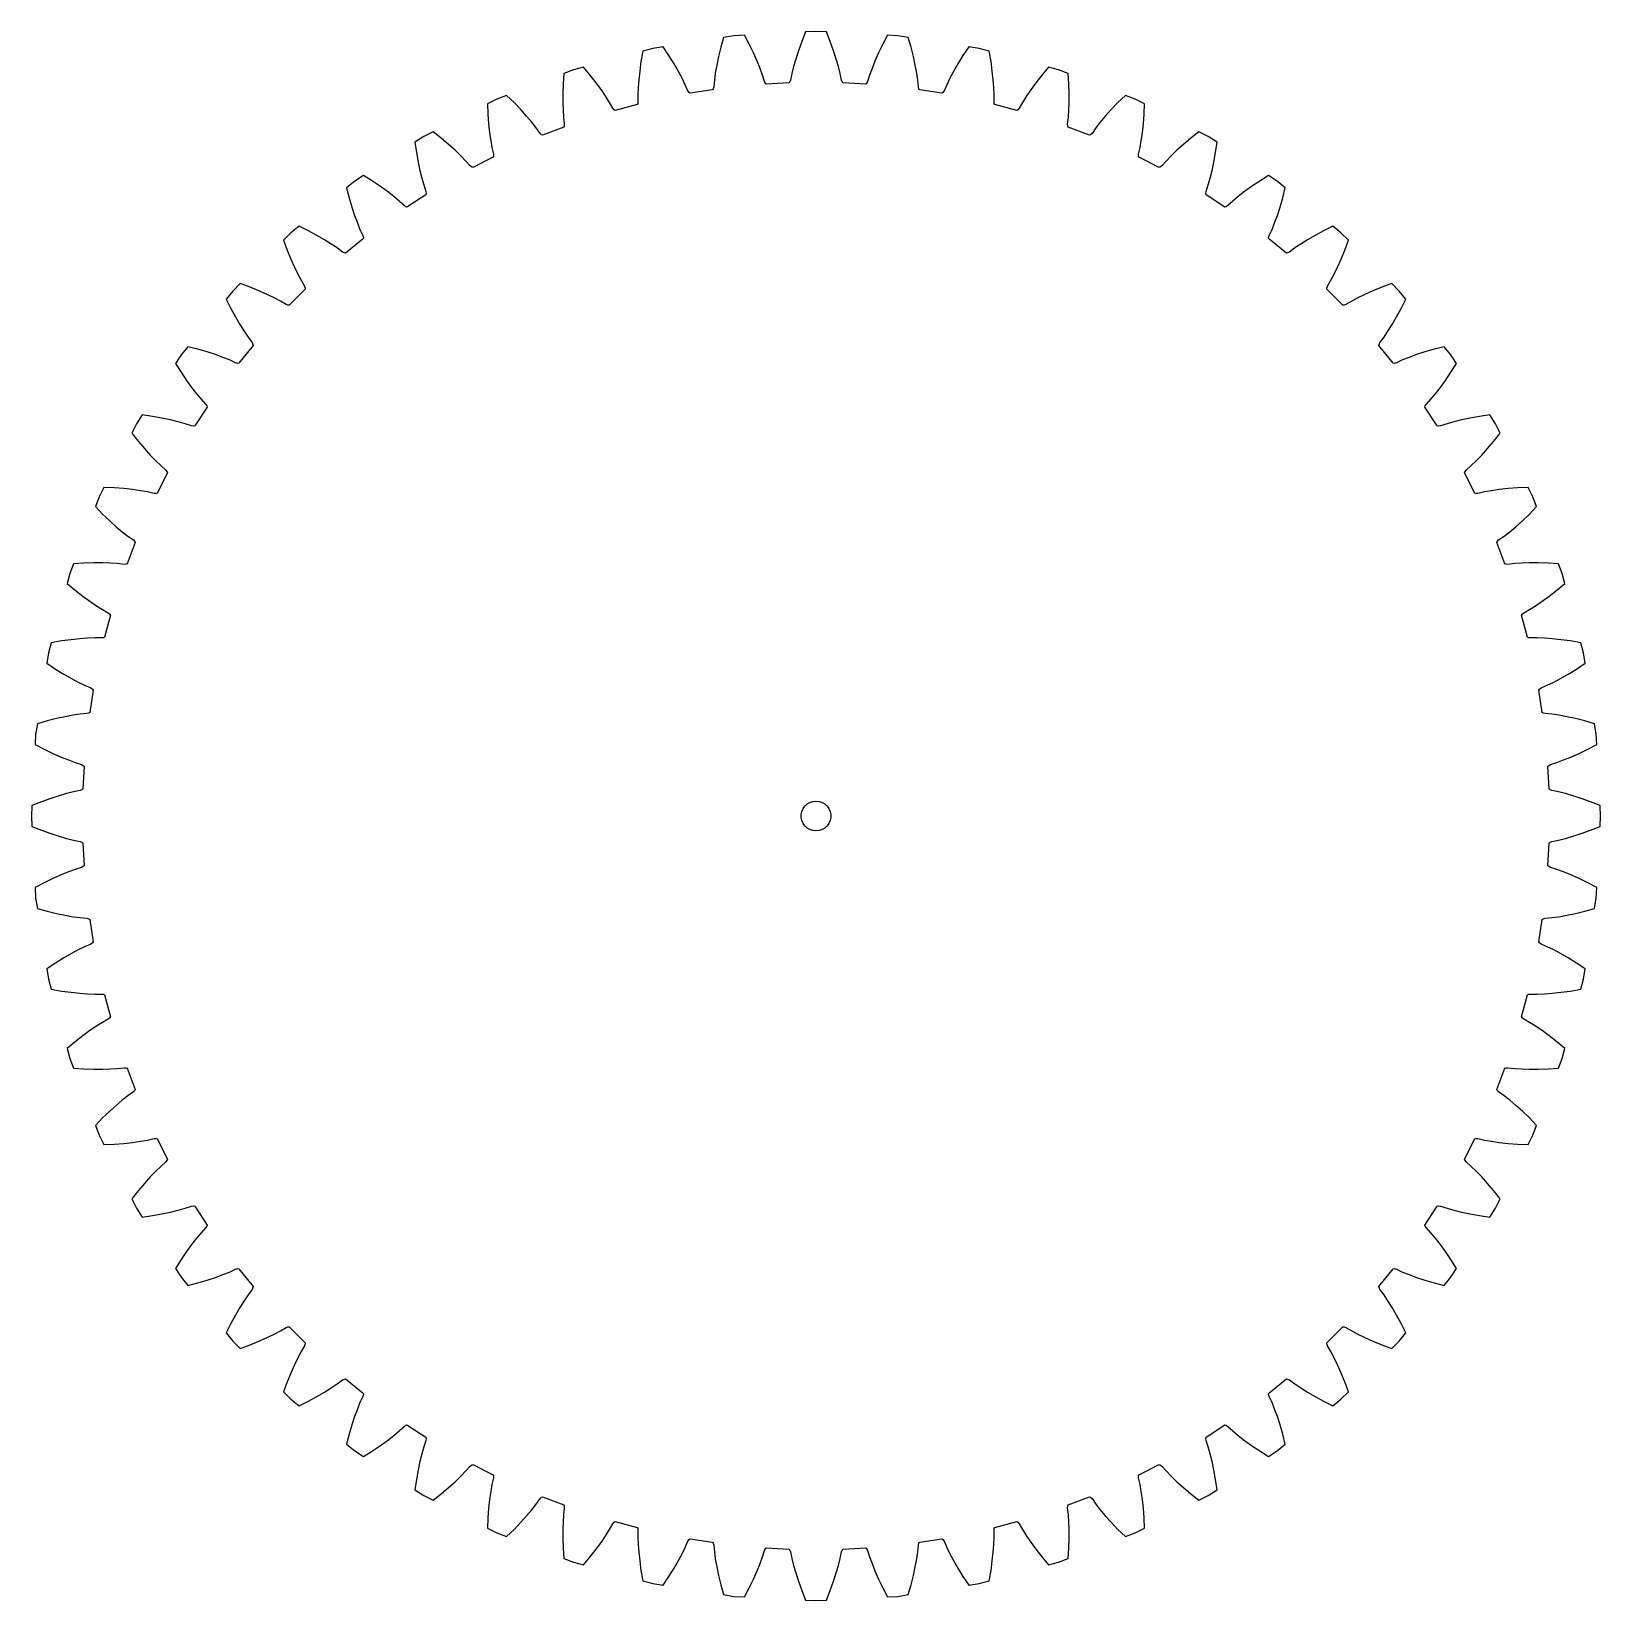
# Model space of a CAD drawing. Extents: x 0 to 158, y 0 to 158.
import ezdxf

# ---------------------------------------------------------------- set-up
doc = ezdxf.new("R2010")
doc.units = 0

msp = doc.modelspace()

# ---------------------------------------------------------------- linework, layer by layer
for p, q in [((78.94, 157.88), (77.89, 157.83)), ((79.99, 157.83), (78.94, 157.88)), ((63.57, 156.32), (62.53, 156.16)), ((64.15, 155.46), (63.57, 156.32)), ((69.65, 157.28), (69.37, 156.28)), ((70.69, 157.45), (69.65, 157.28)), ((71.74, 157.5), (70.69, 157.45)), ((72.23, 156.58), (71.74, 157.5)), ((72.65, 155.71), (72.23, 156.58)), ((77.5, 156.86), (77.17, 155.94)), ((77.89, 157.83), (77.5, 156.86)), ((80.38, 156.86), (79.99, 157.83)), ((80.71, 155.94), (80.38, 156.86)), ((85.65, 156.58), (85.23, 155.71)), ((86.14, 157.5), (85.65, 156.58)), ((87.19, 157.45), (86.14, 157.5)), ((88.23, 157.28), (87.19, 157.45)), ((88.52, 156.28), (88.23, 157.28)), ((94.32, 156.32), (93.73, 155.46)), ((95.35, 156.16), (94.32, 156.32)), ((61.33, 154.86), (61.2, 153.89)), ((61.51, 155.88), (61.33, 154.86)), ((62.53, 156.16), (61.51, 155.88)), ((64.66, 154.63), (64.15, 155.46)), ((69.13, 155.34), (68.95, 154.47)), ((69.37, 156.28), (69.13, 155.34)), ((73.01, 154.9), (72.65, 155.71)), ((73.31, 154.16), (73.01, 154.9)), ((76.9, 155.1), (76.68, 154.34)), ((77.17, 155.94), (76.9, 155.1)), ((80.98, 155.1), (80.71, 155.94)), ((81.2, 154.34), (80.98, 155.1)), ((84.87, 154.9), (84.58, 154.16)), ((85.23, 155.71), (84.87, 154.9)), ((88.75, 155.34), (88.52, 156.28)), ((88.93, 154.47), (88.75, 155.34)), ((93.73, 155.46), (93.22, 154.63)), ((96.37, 155.88), (95.35, 156.16)), ((96.55, 154.86), (96.37, 155.88)), ((96.68, 153.89), (96.55, 154.86)), ((53.57, 153.64), (53.49, 152.6)), ((54.55, 154.02), (53.57, 153.64)), ((55.56, 154.29), (54.55, 154.02)), ((56.23, 153.49), (55.56, 154.29)), ((56.83, 152.72), (56.23, 153.49)), ((61.2, 153.89), (61.11, 153.01)), ((65.1, 153.86), (64.66, 154.63)), ((65.47, 153.16), (65.1, 153.86)), ((65.78, 152.52), (65.47, 153.16)), ((68.81, 153.69), (68.72, 152.99)), ((68.95, 154.47), (68.81, 153.69)), ((73.55, 153.49), (73.31, 154.16)), ((73.76, 152.84), (73.55, 153.49)), ((76.51, 153.65), (76.37, 152.98)), ((76.68, 154.34), (76.51, 153.65)), ((81.37, 153.65), (81.2, 154.34)), ((81.51, 152.98), (81.37, 153.65)), ((84.33, 153.49), (84.12, 152.84)), ((84.58, 154.16), (84.33, 153.49)), ((89.07, 153.69), (88.93, 154.47)), ((89.17, 152.99), (89.07, 153.69)), ((92.41, 153.16), (92.1, 152.52)), ((92.78, 153.86), (92.41, 153.16)), ((93.22, 154.63), (92.78, 153.86)), ((96.77, 153.01), (96.68, 153.89)), ((101.65, 153.49), (101.05, 152.72)), ((102.32, 154.29), (101.65, 153.49)), ((103.33, 154.02), (102.32, 154.29)), ((104.32, 153.64), (103.33, 154.02)), ((104.39, 152.6), (104.32, 153.64)), ((53.49, 152.6), (53.46, 151.63)), ((53.46, 151.63), (53.46, 150.74)), ((57.35, 152.01), (56.83, 152.72)), ((57.79, 151.34), (57.35, 152.01)), ((61.06, 152.22), (61.03, 151.51)), ((61.11, 153.01), (61.06, 152.22)), ((66.06, 151.89), (65.78, 152.52)), ((66.17, 151.72), (66.06, 151.89)), ((66.27, 151.65), (66.17, 151.72)), ((68.52, 152.01), (66.27, 151.65)), ((68.59, 152.11), (68.52, 152.01)), ((68.65, 152.3), (68.59, 152.11)), ((68.72, 152.99), (68.65, 152.3)), ((73.85, 152.66), (73.76, 152.84)), ((73.94, 152.58), (73.85, 152.66)), ((76.22, 152.7), (73.94, 152.58)), ((76.3, 152.79), (76.22, 152.7)), ((76.37, 152.98), (76.3, 152.79)), ((81.58, 152.79), (81.51, 152.98)), ((81.67, 152.7), (81.58, 152.79)), ((83.94, 152.58), (81.67, 152.7)), ((84.03, 152.66), (83.94, 152.58)), ((84.12, 152.84), (84.03, 152.66)), ((89.24, 152.3), (89.17, 152.99)), ((89.29, 152.11), (89.24, 152.3)), ((89.36, 152.01), (89.29, 152.11)), ((91.61, 151.65), (89.36, 152.01)), ((91.71, 151.72), (91.61, 151.65)), ((91.82, 151.89), (91.71, 151.72)), ((92.1, 152.52), (91.82, 151.89)), ((96.83, 152.22), (96.77, 153.01)), ((96.85, 151.51), (96.83, 152.22)), ((100.54, 152.01), (100.09, 151.34)), ((101.05, 152.72), (100.54, 152.01)), ((104.42, 151.63), (104.39, 152.6)), ((104.42, 150.74), (104.42, 151.63)), ((46.83, 151.06), (45.9, 150.58)), ((45.9, 150.58), (45.93, 149.54)), ((47.81, 151.43), (46.83, 151.06)), ((48.56, 150.71), (47.81, 151.43)), ((49.24, 150.01), (48.56, 150.71)), ((49.83, 149.35), (49.24, 150.01)), ((53.46, 150.74), (53.49, 149.95)), ((58.16, 150.74), (57.79, 151.34)), ((58.51, 150.15), (58.16, 150.74)), ((58.63, 149.99), (58.51, 150.15)), ((58.74, 149.93), (58.63, 149.99)), ((60.94, 150.52), (58.74, 149.93)), ((61, 150.63), (60.94, 150.52)), ((61.03, 150.83), (61, 150.63)), ((61.03, 151.51), (61.03, 150.83)), ((96.85, 150.83), (96.85, 151.51)), ((96.88, 150.63), (96.85, 150.83)), ((96.94, 150.52), (96.88, 150.63)), ((99.14, 149.93), (96.94, 150.52)), ((99.25, 149.99), (99.14, 149.93)), ((99.38, 150.15), (99.25, 149.99)), ((99.72, 150.74), (99.38, 150.15)), ((100.09, 151.34), (99.72, 150.74)), ((104.39, 149.95), (104.42, 150.74)), ((108.64, 150.01), (108.05, 149.35)), ((109.32, 150.71), (108.64, 150.01)), ((110.07, 151.43), (109.32, 150.71)), ((111.05, 151.06), (110.07, 151.43)), ((111.99, 150.58), (111.05, 151.06)), ((111.95, 149.54), (111.99, 150.58)), ((45.93, 149.54), (46, 148.57)), ((46, 148.57), (46.1, 147.69)), ((50.34, 148.74), (49.83, 149.35)), ((50.77, 148.18), (50.34, 148.74)), ((53.49, 149.95), (53.54, 149.24)), ((53.54, 149.24), (53.62, 148.56)), ((53.62, 148.56), (53.61, 148.36)), ((104.26, 148.56), (104.34, 149.24)), ((104.27, 148.36), (104.26, 148.56)), ((104.34, 149.24), (104.39, 149.95)), ((107.54, 148.74), (107.11, 148.18)), ((108.05, 149.35), (107.54, 148.74)), ((111.78, 147.69), (111.88, 148.57)), ((111.88, 148.57), (111.95, 149.54)), ((39.47, 147.31), (38.59, 146.73)), ((40.41, 147.78), (39.47, 147.31)), ((41.23, 147.14), (40.41, 147.78)), ((41.97, 146.51), (41.23, 147.14)), ((46.1, 147.69), (46.21, 146.9)), ((46.21, 146.9), (46.34, 146.2)), ((51.18, 147.62), (50.77, 148.18)), ((51.32, 147.48), (51.18, 147.62)), ((51.43, 147.43), (51.32, 147.48)), ((53.56, 148.25), (51.43, 147.43)), ((53.61, 148.36), (53.56, 148.25)), ((104.32, 148.25), (104.27, 148.36)), ((106.45, 147.43), (104.32, 148.25)), ((106.57, 147.48), (106.45, 147.43)), ((106.71, 147.62), (106.57, 147.48)), ((107.11, 148.18), (106.71, 147.62)), ((111.55, 146.2), (111.67, 146.9)), ((111.67, 146.9), (111.78, 147.69)), ((116.65, 147.14), (115.91, 146.51)), ((117.47, 147.78), (116.65, 147.14)), ((118.41, 147.31), (117.47, 147.78)), ((119.29, 146.73), (118.41, 147.31)), ((38.59, 146.73), (38.74, 145.7)), ((38.74, 145.7), (38.91, 144.74)), ((42.63, 145.92), (41.97, 146.51)), ((43.2, 145.37), (42.63, 145.92)), ((43.69, 144.85), (43.2, 145.37)), ((46.34, 146.2), (46.48, 145.53)), ((46.49, 145.33), (46.45, 145.21)), ((46.48, 145.53), (46.49, 145.33)), ((111.39, 145.33), (111.4, 145.53)), ((111.43, 145.21), (111.39, 145.33)), ((111.4, 145.53), (111.55, 146.2)), ((114.68, 145.37), (114.19, 144.85)), ((115.25, 145.92), (114.68, 145.37)), ((115.91, 146.51), (115.25, 145.92)), ((118.97, 144.74), (119.15, 145.7)), ((119.15, 145.7), (119.29, 146.73)), ((38.91, 144.74), (39.09, 143.88)), ((39.09, 143.88), (39.29, 143.11)), ((44.15, 144.34), (43.69, 144.85)), ((44.3, 144.22), (44.15, 144.34)), ((44.42, 144.18), (44.3, 144.22)), ((46.45, 145.21), (44.42, 144.18)), ((113.46, 144.18), (111.43, 145.21)), ((113.58, 144.22), (113.46, 144.18)), ((113.73, 144.34), (113.58, 144.22)), ((114.19, 144.85), (113.73, 144.34)), ((118.6, 143.11), (118.79, 143.88)), ((118.79, 143.88), (118.97, 144.74)), ((32.54, 142.81), (31.72, 142.14)), ((31.72, 142.14), (31.98, 141.13)), ((33.42, 143.38), (32.54, 142.81)), ((34.31, 142.82), (33.42, 143.38)), ((35.11, 142.28), (34.31, 142.82)), ((35.83, 141.76), (35.11, 142.28)), ((39.29, 143.11), (39.48, 142.43)), ((39.48, 142.43), (39.7, 141.77)), ((118.18, 141.77), (118.4, 142.43)), ((118.4, 142.43), (118.6, 143.11)), ((122.77, 142.28), (122.06, 141.76)), ((123.58, 142.82), (122.77, 142.28)), ((124.46, 143.38), (123.58, 142.82)), ((125.34, 142.81), (124.46, 143.38)), ((126.16, 142.14), (125.34, 142.81)), ((125.9, 141.13), (126.16, 142.14)), ((31.98, 141.13), (32.25, 140.2)), ((36.45, 141.27), (35.83, 141.76)), ((36.99, 140.81), (36.45, 141.27)), ((37.5, 140.35), (36.99, 140.81)), ((39.7, 141.45), (37.79, 140.21)), ((39.7, 141.77), (39.73, 141.58)), ((39.73, 141.58), (39.7, 141.45)), ((118.15, 141.58), (118.18, 141.77)), ((118.18, 141.45), (118.15, 141.58)), ((120.09, 140.21), (118.18, 141.45)), ((120.89, 140.81), (120.38, 140.35)), ((121.43, 141.27), (120.89, 140.81)), ((122.06, 141.76), (121.43, 141.27)), ((125.63, 140.2), (125.9, 141.13)), ((32.25, 140.2), (32.52, 139.36)), ((32.52, 139.36), (32.8, 138.61)), ((37.67, 140.24), (37.5, 140.35)), ((37.79, 140.21), (37.67, 140.24)), ((120.21, 140.24), (120.09, 140.21)), ((120.38, 140.35), (120.21, 140.24)), ((125.08, 138.61), (125.36, 139.36)), ((125.36, 139.36), (125.63, 140.2)), ((26.12, 137.61), (25.38, 136.86)), ((26.94, 138.27), (26.12, 137.61)), ((27.87, 137.81), (26.94, 138.27)), ((28.73, 137.35), (27.87, 137.81)), ((32.8, 138.61), (33.06, 137.95)), ((33.06, 137.95), (33.34, 137.33)), ((124.54, 137.33), (124.82, 137.95)), ((124.82, 137.95), (125.08, 138.61)), ((130.01, 137.81), (129.15, 137.35)), ((130.95, 138.27), (130.01, 137.81)), ((131.76, 137.61), (130.95, 138.27)), ((132.51, 136.86), (131.76, 137.61)), ((25.38, 136.86), (25.73, 135.88)), ((25.73, 135.88), (26.1, 134.98)), ((29.5, 136.91), (28.73, 137.35)), ((30.17, 136.48), (29.5, 136.91)), ((30.76, 136.09), (30.17, 136.48)), ((31.31, 135.68), (30.76, 136.09)), ((33.38, 137.01), (31.61, 135.58)), ((33.34, 137.33), (33.4, 137.13)), ((33.4, 137.13), (33.38, 137.01)), ((124.48, 137.13), (124.54, 137.33)), ((124.5, 137.01), (124.48, 137.13)), ((126.27, 135.58), (124.5, 137.01)), ((127.13, 136.09), (126.57, 135.68)), ((127.71, 136.48), (127.13, 136.09)), ((128.39, 136.91), (127.71, 136.48)), ((129.15, 137.35), (128.39, 136.91)), ((131.78, 134.98), (132.15, 135.88)), ((132.15, 135.88), (132.51, 136.86)), ((26.1, 134.98), (26.46, 134.17)), ((31.49, 135.59), (31.31, 135.68)), ((31.61, 135.58), (31.49, 135.59)), ((126.39, 135.59), (126.27, 135.58)), ((126.57, 135.68), (126.39, 135.59)), ((131.42, 134.17), (131.78, 134.98)), ((26.46, 134.17), (26.81, 133.46)), ((26.81, 133.46), (27.15, 132.84)), ((27.15, 132.84), (27.49, 132.24)), ((130.39, 132.24), (130.74, 132.84)), ((130.74, 132.84), (131.07, 133.46)), ((131.07, 133.46), (131.42, 134.17)), ((20.28, 131.76), (19.61, 130.95)), ((21.02, 132.51), (20.28, 131.76)), ((22, 132.15), (21.02, 132.51)), ((22.9, 131.78), (22, 132.15)), ((23.71, 131.42), (22.9, 131.78)), ((24.42, 131.07), (23.71, 131.42)), ((25.05, 130.74), (24.42, 131.07)), ((27.56, 131.93), (25.95, 130.32)), ((27.49, 132.24), (27.56, 132.05)), ((27.56, 132.05), (27.56, 131.93)), ((130.32, 132.05), (130.39, 132.24)), ((130.32, 131.93), (130.32, 132.05)), ((131.93, 130.32), (130.32, 131.93)), ((133.46, 131.07), (132.84, 130.74)), ((134.17, 131.42), (133.46, 131.07)), ((134.98, 131.78), (134.17, 131.42)), ((135.88, 132.15), (134.98, 131.78)), ((136.86, 132.51), (135.88, 132.15)), ((137.61, 131.76), (136.86, 132.51)), ((138.27, 130.95), (137.61, 131.76)), ((19.61, 130.95), (20.07, 130.01)), ((20.07, 130.01), (20.53, 129.15)), ((25.64, 130.39), (25.05, 130.74)), ((25.83, 130.32), (25.64, 130.39)), ((25.95, 130.32), (25.83, 130.32)), ((132.05, 130.32), (131.93, 130.32)), ((132.24, 130.39), (132.05, 130.32)), ((132.84, 130.74), (132.24, 130.39)), ((137.35, 129.15), (137.81, 130.01)), ((137.81, 130.01), (138.27, 130.95)), ((20.53, 129.15), (20.98, 128.39)), ((20.98, 128.39), (21.4, 127.71)), ((136.48, 127.71), (136.91, 128.39)), ((136.91, 128.39), (137.35, 129.15)), ((21.4, 127.71), (21.8, 127.13)), ((21.8, 127.13), (22.2, 126.57)), ((22.2, 126.57), (22.29, 126.39)), ((22.29, 126.39), (22.31, 126.27)), ((135.58, 126.27), (135.59, 126.39)), ((135.59, 126.39), (135.68, 126.57)), ((135.68, 126.57), (136.09, 127.13)), ((136.09, 127.13), (136.48, 127.71)), ((15.08, 125.34), (14.5, 124.46)), ((15.74, 126.16), (15.08, 125.34)), ((16.75, 125.9), (15.74, 126.16)), ((17.68, 125.63), (16.75, 125.9)), ((18.52, 125.36), (17.68, 125.63)), ((19.27, 125.08), (18.52, 125.36)), ((19.93, 124.82), (19.27, 125.08)), ((20.55, 124.54), (19.93, 124.82)), ((22.31, 126.27), (20.87, 124.5)), ((137.01, 124.5), (135.58, 126.27)), ((137.95, 124.82), (137.33, 124.54)), ((138.61, 125.08), (137.95, 124.82)), ((139.36, 125.36), (138.61, 125.08)), ((140.2, 125.63), (139.36, 125.36)), ((141.13, 125.9), (140.2, 125.63)), ((142.14, 126.16), (141.13, 125.9)), ((142.81, 125.34), (142.14, 126.16)), ((143.38, 124.46), (142.81, 125.34)), ((14.5, 124.46), (15.06, 123.58)), ((15.06, 123.58), (15.6, 122.77)), ((20.75, 124.48), (20.55, 124.54)), ((20.87, 124.5), (20.75, 124.48)), ((137.13, 124.48), (137.01, 124.5)), ((137.33, 124.54), (137.13, 124.48)), ((142.28, 122.77), (142.82, 123.58)), ((142.82, 123.58), (143.38, 124.46)), ((15.6, 122.77), (16.12, 122.06)), ((16.12, 122.06), (16.62, 121.43)), ((141.27, 121.43), (141.76, 122.06)), ((141.76, 122.06), (142.28, 122.77)), ((17.67, 120.09), (16.43, 118.18)), ((16.62, 121.43), (17.07, 120.89)), ((17.07, 120.89), (17.53, 120.38)), ((17.53, 120.38), (17.64, 120.21)), ((17.64, 120.21), (17.67, 120.09)), ((140.21, 120.09), (140.24, 120.21)), ((141.45, 118.18), (140.21, 120.09)), ((140.24, 120.21), (140.35, 120.38)), ((140.35, 120.38), (140.81, 120.89)), ((140.81, 120.89), (141.27, 121.43)), ((11.15, 119.29), (10.58, 118.41)), ((12.18, 119.15), (11.15, 119.29)), ((13.14, 118.97), (12.18, 119.15)), ((14, 118.79), (13.14, 118.97)), ((14.78, 118.6), (14, 118.79)), ((15.46, 118.4), (14.78, 118.6)), ((143.11, 118.6), (142.43, 118.4)), ((143.88, 118.79), (143.11, 118.6)), ((144.74, 118.97), (143.88, 118.79)), ((145.7, 119.15), (144.74, 118.97)), ((146.73, 119.29), (145.7, 119.15)), ((147.31, 118.41), (146.73, 119.29)), ((10.58, 118.41), (10.1, 117.47)), ((10.1, 117.47), (10.74, 116.65)), ((16.11, 118.18), (15.46, 118.4)), ((16.31, 118.15), (16.11, 118.18)), ((16.43, 118.18), (16.31, 118.15)), ((141.58, 118.15), (141.45, 118.18)), ((141.77, 118.18), (141.58, 118.15)), ((142.43, 118.4), (141.77, 118.18)), ((147.14, 116.65), (147.78, 117.47)), ((147.78, 117.47), (147.31, 118.41)), ((10.74, 116.65), (11.37, 115.91)), ((11.37, 115.91), (11.96, 115.25)), ((11.96, 115.25), (12.52, 114.68)), ((145.37, 114.68), (145.92, 115.25)), ((145.92, 115.25), (146.51, 115.91)), ((146.51, 115.91), (147.14, 116.65)), ((12.52, 114.68), (13.03, 114.19)), ((13.03, 114.19), (13.54, 113.73)), ((13.54, 113.73), (13.67, 113.58)), ((144.22, 113.58), (144.34, 113.73)), ((144.34, 113.73), (144.85, 114.19)), ((144.85, 114.19), (145.37, 114.68)), ((13.7, 113.46), (12.67, 111.43)), ((13.67, 113.58), (13.7, 113.46)), ((144.18, 113.46), (144.22, 113.58)), ((145.21, 111.43), (144.18, 113.46)), ((6.82, 111.05), (6.45, 110.07)), ((7.3, 111.99), (6.82, 111.05)), ((8.34, 111.95), (7.3, 111.99)), ((9.31, 111.88), (8.34, 111.95)), ((10.19, 111.78), (9.31, 111.88)), ((10.98, 111.67), (10.19, 111.78)), ((11.68, 111.55), (10.98, 111.67)), ((12.35, 111.4), (11.68, 111.55)), ((12.55, 111.39), (12.35, 111.4)), ((12.67, 111.43), (12.55, 111.39)), ((145.33, 111.39), (145.21, 111.43)), ((145.53, 111.4), (145.33, 111.39)), ((146.2, 111.55), (145.53, 111.4)), ((146.9, 111.67), (146.2, 111.55)), ((147.69, 111.78), (146.9, 111.67)), ((148.57, 111.88), (147.69, 111.78)), ((149.54, 111.95), (148.57, 111.88)), ((150.58, 111.99), (149.54, 111.95)), ((151.06, 111.05), (150.58, 111.99)), ((151.43, 110.07), (151.06, 111.05)), ((6.45, 110.07), (7.17, 109.32)), ((7.17, 109.32), (7.88, 108.64)), ((150.01, 108.64), (150.71, 109.32)), ((150.71, 109.32), (151.43, 110.07)), ((7.88, 108.64), (8.53, 108.05)), ((8.53, 108.05), (9.14, 107.54)), ((9.14, 107.54), (9.7, 107.11)), ((148.18, 107.11), (148.74, 107.54)), ((148.74, 107.54), (149.35, 108.05)), ((149.35, 108.05), (150.01, 108.64)), ((10.45, 106.45), (9.64, 104.32)), ((9.7, 107.11), (10.26, 106.71)), ((10.26, 106.71), (10.4, 106.57)), ((10.4, 106.57), (10.45, 106.45)), ((147.43, 106.45), (147.48, 106.57)), ((148.25, 104.32), (147.43, 106.45)), ((147.48, 106.57), (147.62, 106.71)), ((147.62, 106.71), (148.18, 107.11)), ((4.24, 104.32), (3.86, 103.33)), ((5.28, 104.39), (4.24, 104.32)), ((6.25, 104.42), (5.28, 104.39)), ((7.14, 104.42), (6.25, 104.42)), ((7.93, 104.39), (7.14, 104.42)), ((8.64, 104.34), (7.93, 104.39)), ((9.32, 104.26), (8.64, 104.34)), ((9.52, 104.27), (9.32, 104.26)), ((9.64, 104.32), (9.52, 104.27)), ((148.36, 104.27), (148.25, 104.32)), ((148.56, 104.26), (148.36, 104.27)), ((149.24, 104.34), (148.56, 104.26)), ((149.95, 104.39), (149.24, 104.34)), ((150.74, 104.42), (149.95, 104.39)), ((151.63, 104.42), (150.74, 104.42)), ((152.6, 104.39), (151.63, 104.42)), ((153.64, 104.32), (152.6, 104.39)), ((154.02, 103.33), (153.64, 104.32)), ((3.86, 103.33), (3.59, 102.32)), ((154.29, 102.32), (154.02, 103.33)), ((3.59, 102.32), (4.39, 101.65)), ((4.39, 101.65), (5.16, 101.05)), ((5.16, 101.05), (5.88, 100.54)), ((152.01, 100.54), (152.72, 101.05)), ((152.72, 101.05), (153.49, 101.65)), ((153.49, 101.65), (154.29, 102.32)), ((5.88, 100.54), (6.54, 100.09)), ((6.54, 100.09), (7.14, 99.72)), ((7.14, 99.72), (7.73, 99.38)), ((150.15, 99.38), (150.74, 99.72)), ((150.74, 99.72), (151.34, 100.09)), ((151.34, 100.09), (152.01, 100.54)), ((7.95, 99.14), (7.36, 96.94)), ((7.73, 99.38), (7.89, 99.25)), ((7.89, 99.25), (7.95, 99.14)), ((149.93, 99.14), (149.99, 99.25)), ((150.52, 96.94), (149.93, 99.14)), ((149.99, 99.25), (150.15, 99.38)), ((2, 96.37), (1.73, 95.35)), ((3.02, 96.55), (2, 96.37)), ((3.99, 96.68), (3.02, 96.55)), ((4.87, 96.77), (3.99, 96.68)), ((5.66, 96.83), (4.87, 96.77)), ((6.37, 96.85), (5.66, 96.83)), ((7.06, 96.85), (6.37, 96.85)), ((7.26, 96.88), (7.06, 96.85)), ((7.36, 96.94), (7.26, 96.88)), ((150.63, 96.88), (150.52, 96.94)), ((150.83, 96.85), (150.63, 96.88)), ((151.51, 96.85), (150.83, 96.85)), ((152.22, 96.83), (151.51, 96.85)), ((153.01, 96.77), (152.22, 96.83)), ((153.89, 96.68), (153.01, 96.77)), ((154.86, 96.55), (153.89, 96.68)), ((155.88, 96.37), (154.86, 96.55)), ((156.16, 95.35), (155.88, 96.37)), ((1.73, 95.35), (1.56, 94.32)), ((156.32, 94.32), (156.16, 95.35)), ((1.56, 94.32), (2.43, 93.73)), ((2.43, 93.73), (3.25, 93.22)), ((3.25, 93.22), (4.02, 92.78)), ((153.86, 92.78), (154.63, 93.22)), ((154.63, 93.22), (155.46, 93.73)), ((155.46, 93.73), (156.32, 94.32)), ((4.02, 92.78), (4.72, 92.41)), ((4.72, 92.41), (5.36, 92.1)), ((5.36, 92.1), (5.99, 91.82)), ((6.23, 91.61), (5.87, 89.36)), ((5.99, 91.82), (6.16, 91.71)), ((6.16, 91.71), (6.23, 91.61)), ((151.65, 91.61), (151.72, 91.71)), ((152.01, 89.36), (151.65, 91.61)), ((151.72, 91.71), (151.89, 91.82)), ((151.89, 91.82), (152.52, 92.1)), ((152.52, 92.1), (153.16, 92.41)), ((153.16, 92.41), (153.86, 92.78)), ((1.6, 88.52), (0.6, 88.23)), ((2.54, 88.75), (1.6, 88.52)), ((3.41, 88.93), (2.54, 88.75)), ((4.19, 89.07), (3.41, 88.93)), ((4.9, 89.17), (4.19, 89.07)), ((5.58, 89.24), (4.9, 89.17)), ((5.77, 89.29), (5.58, 89.24)), ((5.87, 89.36), (5.77, 89.29)), ((152.11, 89.29), (152.01, 89.36)), ((152.3, 89.24), (152.11, 89.29)), ((152.99, 89.17), (152.3, 89.24)), ((153.69, 89.07), (152.99, 89.17)), ((154.47, 88.93), (153.69, 89.07)), ((155.34, 88.75), (154.47, 88.93)), ((156.28, 88.52), (155.34, 88.75)), ((157.28, 88.23), (156.28, 88.52)), ((0.43, 87.19), (0.38, 86.14)), ((0.6, 88.23), (0.43, 87.19)), ((157.45, 87.19), (157.28, 88.23)), ((157.5, 86.14), (157.45, 87.19)), ((0.38, 86.14), (1.3, 85.65)), ((1.3, 85.65), (2.17, 85.23)), ((155.71, 85.23), (156.58, 85.65)), ((156.58, 85.65), (157.5, 86.14)), ((2.17, 85.23), (2.98, 84.87)), ((2.98, 84.87), (3.72, 84.58)), ((3.72, 84.58), (4.39, 84.33)), ((4.39, 84.33), (5.04, 84.12)), ((5.04, 84.12), (5.22, 84.03)), ((5.3, 83.94), (5.18, 81.67)), ((5.22, 84.03), (5.3, 83.94)), ((152.58, 83.94), (152.66, 84.03)), ((152.7, 81.67), (152.58, 83.94)), ((152.66, 84.03), (152.84, 84.12)), ((152.84, 84.12), (153.49, 84.33)), ((153.49, 84.33), (154.16, 84.58)), ((154.16, 84.58), (154.9, 84.87)), ((154.9, 84.87), (155.71, 85.23)), ((1.94, 80.71), (1.02, 80.38)), ((2.78, 80.98), (1.94, 80.71)), ((3.54, 81.2), (2.78, 80.98)), ((4.23, 81.37), (3.54, 81.2)), ((4.9, 81.51), (4.23, 81.37)), ((5.09, 81.58), (4.9, 81.51)), ((5.18, 81.67), (5.09, 81.58)), ((152.79, 81.58), (152.7, 81.67)), ((152.98, 81.51), (152.79, 81.58)), ((153.65, 81.37), (152.98, 81.51)), ((154.34, 81.2), (153.65, 81.37)), ((155.1, 80.98), (154.34, 81.2)), ((155.94, 80.71), (155.1, 80.98)), ((156.86, 80.38), (155.94, 80.71)), ((0.06, 79.99), (0, 78.94)), ((0, 78.94), (0.06, 77.89)), ((1.02, 80.38), (0.06, 79.99)), ((77.45, 79.1), (77.51, 79.4)), ((77.45, 78.78), (77.45, 79.1)), ((77.51, 79.4), (77.64, 79.69)), ((77.64, 79.69), (77.83, 79.94)), ((77.83, 79.94), (78.06, 80.15)), ((78.06, 80.15), (78.33, 80.31)), ((78.33, 80.31), (78.63, 80.41)), ((78.63, 80.41), (78.94, 80.44)), ((78.94, 80.44), (79.25, 80.41)), ((79.25, 80.41), (79.55, 80.31)), ((79.55, 80.31), (79.82, 80.15)), ((79.82, 80.15), (80.06, 79.94)), ((80.06, 79.94), (80.24, 79.69)), ((80.24, 79.69), (80.37, 79.4)), ((80.37, 79.4), (80.43, 79.1)), ((80.43, 79.1), (80.43, 78.78)), ((157.83, 79.99), (156.86, 80.38)), ((157.88, 78.94), (157.83, 79.99)), ((157.83, 77.89), (157.88, 78.94)), ((0.06, 77.89), (1.02, 77.5)), ((1.02, 77.5), (1.94, 77.17)), ((77.51, 78.48), (77.45, 78.78)), ((77.64, 78.19), (77.51, 78.48)), ((77.83, 77.94), (77.64, 78.19)), ((78.06, 77.73), (77.83, 77.94)), ((78.33, 77.57), (78.06, 77.73)), ((78.63, 77.47), (78.33, 77.57)), ((78.94, 77.44), (78.63, 77.47)), ((79.25, 77.47), (78.94, 77.44)), ((79.55, 77.57), (79.25, 77.47)), ((79.82, 77.73), (79.55, 77.57)), ((80.06, 77.94), (79.82, 77.73)), ((80.24, 78.19), (80.06, 77.94)), ((80.37, 78.48), (80.24, 78.19)), ((80.43, 78.78), (80.37, 78.48)), ((155.94, 77.17), (156.86, 77.5)), ((156.86, 77.5), (157.83, 77.89)), ((1.94, 77.17), (2.78, 76.9)), ((2.78, 76.9), (3.54, 76.68)), ((3.54, 76.68), (4.23, 76.51)), ((4.23, 76.51), (4.9, 76.37)), ((4.9, 76.37), (5.09, 76.3)), ((5.09, 76.3), (5.18, 76.22)), ((5.18, 76.22), (5.3, 73.94)), ((152.58, 73.94), (152.7, 76.22)), ((152.7, 76.22), (152.79, 76.3)), ((152.79, 76.3), (152.98, 76.37)), ((152.98, 76.37), (153.65, 76.51)), ((153.65, 76.51), (154.34, 76.68)), ((154.34, 76.68), (155.1, 76.9)), ((155.1, 76.9), (155.94, 77.17)), ((2.17, 72.65), (1.3, 72.23)), ((2.98, 73.01), (2.17, 72.65)), ((3.72, 73.31), (2.98, 73.01)), ((4.39, 73.55), (3.72, 73.31)), ((5.04, 73.76), (4.39, 73.55)), ((5.22, 73.85), (5.04, 73.76)), ((5.3, 73.94), (5.22, 73.85)), ((152.66, 73.85), (152.58, 73.94)), ((152.84, 73.76), (152.66, 73.85)), ((153.49, 73.55), (152.84, 73.76)), ((154.16, 73.31), (153.49, 73.55)), ((154.9, 73.01), (154.16, 73.31)), ((155.71, 72.65), (154.9, 73.01)), ((156.58, 72.23), (155.71, 72.65)), ((1.3, 72.23), (0.38, 71.74)), ((0.38, 71.74), (0.43, 70.69)), ((157.5, 71.74), (156.58, 72.23)), ((157.45, 70.69), (157.5, 71.74)), ((0.43, 70.69), (0.6, 69.65)), ((0.6, 69.65), (1.6, 69.37)), ((156.28, 69.37), (157.28, 69.65)), ((157.28, 69.65), (157.45, 70.69)), ((1.6, 69.37), (2.54, 69.13)), ((2.54, 69.13), (3.41, 68.95)), ((3.41, 68.95), (4.19, 68.81)), ((4.19, 68.81), (4.9, 68.72)), ((4.9, 68.72), (5.58, 68.65)), ((5.58, 68.65), (5.77, 68.59)), ((5.77, 68.59), (5.87, 68.52)), ((5.87, 68.52), (6.23, 66.27)), ((151.65, 66.27), (152.01, 68.52)), ((152.01, 68.52), (152.11, 68.59)), ((152.11, 68.59), (152.3, 68.65)), ((152.3, 68.65), (152.99, 68.72)), ((152.99, 68.72), (153.69, 68.81)), ((153.69, 68.81), (154.47, 68.95)), ((154.47, 68.95), (155.34, 69.13)), ((155.34, 69.13), (156.28, 69.37)), ((4.02, 65.1), (3.25, 64.66)), ((4.72, 65.47), (4.02, 65.1)), ((5.36, 65.78), (4.72, 65.47)), ((5.99, 66.06), (5.36, 65.78)), ((6.16, 66.17), (5.99, 66.06)), ((6.23, 66.27), (6.16, 66.17)), ((151.72, 66.17), (151.65, 66.27)), ((151.89, 66.06), (151.72, 66.17)), ((152.52, 65.78), (151.89, 66.06)), ((153.16, 65.47), (152.52, 65.78)), ((153.86, 65.1), (153.16, 65.47)), ((154.63, 64.66), (153.86, 65.1)), ((2.43, 64.15), (1.56, 63.57)), ((1.56, 63.57), (1.73, 62.53)), ((3.25, 64.66), (2.43, 64.15)), ((155.46, 64.15), (154.63, 64.66)), ((156.32, 63.57), (155.46, 64.15)), ((156.16, 62.53), (156.32, 63.57)), ((1.73, 62.53), (2, 61.51)), ((155.88, 61.51), (156.16, 62.53)), ((2, 61.51), (3.02, 61.33)), ((3.02, 61.33), (3.99, 61.2)), ((3.99, 61.2), (4.87, 61.11)), ((4.87, 61.11), (5.66, 61.06)), ((5.66, 61.06), (6.37, 61.03)), ((6.37, 61.03), (7.06, 61.03)), ((7.06, 61.03), (7.26, 61)), ((7.26, 61), (7.36, 60.94)), ((7.36, 60.94), (7.95, 58.74)), ((149.93, 58.74), (150.52, 60.94)), ((150.52, 60.94), (150.63, 61)), ((150.63, 61), (150.83, 61.03)), ((150.83, 61.03), (151.51, 61.03)), ((151.51, 61.03), (152.22, 61.06)), ((152.22, 61.06), (153.01, 61.11)), ((153.01, 61.11), (153.89, 61.2)), ((153.89, 61.2), (154.86, 61.33)), ((154.86, 61.33), (155.88, 61.51)), ((7.73, 58.51), (7.14, 58.16)), ((7.89, 58.63), (7.73, 58.51)), ((7.95, 58.74), (7.89, 58.63)), ((149.99, 58.63), (149.93, 58.74)), ((150.15, 58.51), (149.99, 58.63)), ((150.74, 58.16), (150.15, 58.51)), ((5.88, 57.35), (5.16, 56.83)), ((6.54, 57.79), (5.88, 57.35)), ((7.14, 58.16), (6.54, 57.79)), ((151.34, 57.79), (150.74, 58.16)), ((152.01, 57.35), (151.34, 57.79)), ((152.72, 56.83), (152.01, 57.35)), ((4.39, 56.23), (3.59, 55.56)), ((3.59, 55.56), (3.86, 54.55)), ((5.16, 56.83), (4.39, 56.23)), ((153.49, 56.23), (152.72, 56.83)), ((154.29, 55.56), (153.49, 56.23)), ((154.02, 54.55), (154.29, 55.56)), ((3.86, 54.55), (4.24, 53.57)), ((153.64, 53.57), (154.02, 54.55)), ((4.24, 53.57), (5.28, 53.49)), ((5.28, 53.49), (6.25, 53.46)), ((6.25, 53.46), (7.14, 53.46)), ((7.14, 53.46), (7.93, 53.49)), ((7.93, 53.49), (8.64, 53.54)), ((8.64, 53.54), (9.32, 53.62)), ((9.32, 53.62), (9.52, 53.61)), ((9.52, 53.61), (9.64, 53.56)), ((9.64, 53.56), (10.45, 51.43)), ((147.43, 51.43), (148.25, 53.56)), ((148.25, 53.56), (148.36, 53.61)), ((148.36, 53.61), (148.56, 53.62)), ((148.56, 53.62), (149.24, 53.54)), ((149.24, 53.54), (149.95, 53.49)), ((149.95, 53.49), (150.74, 53.46)), ((150.74, 53.46), (151.63, 53.46)), ((151.63, 53.46), (152.6, 53.49)), ((152.6, 53.49), (153.64, 53.57)), ((9.7, 50.77), (9.14, 50.34)), ((10.26, 51.18), (9.7, 50.77)), ((10.4, 51.32), (10.26, 51.18)), ((10.45, 51.43), (10.4, 51.32)), ((147.48, 51.32), (147.43, 51.43)), ((147.62, 51.18), (147.48, 51.32)), ((148.18, 50.77), (147.62, 51.18)), ((148.74, 50.34), (148.18, 50.77)), ((7.88, 49.24), (7.17, 48.56)), ((8.53, 49.83), (7.88, 49.24)), ((9.14, 50.34), (8.53, 49.83)), ((149.35, 49.83), (148.74, 50.34)), ((150.01, 49.24), (149.35, 49.83)), ((150.71, 48.56), (150.01, 49.24)), ((7.17, 48.56), (6.45, 47.81)), ((6.45, 47.81), (6.82, 46.83)), ((151.43, 47.81), (150.71, 48.56)), ((151.06, 46.83), (151.43, 47.81)), ((6.82, 46.83), (7.3, 45.9)), ((7.3, 45.9), (8.34, 45.93)), ((8.34, 45.93), (9.31, 46)), ((9.31, 46), (10.19, 46.1)), ((10.19, 46.1), (10.98, 46.21)), ((10.98, 46.21), (11.68, 46.34)), ((11.68, 46.34), (12.35, 46.48)), ((12.35, 46.48), (12.55, 46.49)), ((12.55, 46.49), (12.67, 46.45)), ((12.67, 46.45), (13.7, 44.42)), ((144.18, 44.42), (145.21, 46.45)), ((145.21, 46.45), (145.33, 46.49)), ((145.33, 46.49), (145.53, 46.48)), ((145.53, 46.48), (146.2, 46.34)), ((146.2, 46.34), (146.9, 46.21)), ((146.9, 46.21), (147.69, 46.1)), ((147.69, 46.1), (148.57, 46)), ((148.57, 46), (149.54, 45.93)), ((149.54, 45.93), (150.58, 45.9)), ((150.58, 45.9), (151.06, 46.83)), ((13.67, 44.3), (13.54, 44.15)), ((13.7, 44.42), (13.67, 44.3)), ((144.22, 44.3), (144.18, 44.42)), ((144.34, 44.15), (144.22, 44.3)), ((12.52, 43.2), (11.96, 42.63)), ((13.03, 43.69), (12.52, 43.2)), ((13.54, 44.15), (13.03, 43.69)), ((144.85, 43.69), (144.34, 44.15)), ((145.37, 43.2), (144.85, 43.69)), ((145.92, 42.63), (145.37, 43.2)), ((10.74, 41.23), (10.1, 40.41)), ((11.37, 41.97), (10.74, 41.23)), ((11.96, 42.63), (11.37, 41.97)), ((146.51, 41.97), (145.92, 42.63)), ((147.14, 41.23), (146.51, 41.97)), ((147.78, 40.41), (147.14, 41.23)), ((10.1, 40.41), (10.58, 39.47)), ((10.58, 39.47), (11.15, 38.59)), ((14.78, 39.29), (15.46, 39.48)), ((15.46, 39.48), (16.11, 39.7)), ((16.11, 39.7), (16.31, 39.73)), ((16.31, 39.73), (16.43, 39.7)), ((16.43, 39.7), (17.67, 37.79)), ((140.21, 37.79), (141.45, 39.7)), ((141.45, 39.7), (141.58, 39.73)), ((141.58, 39.73), (141.77, 39.7)), ((141.77, 39.7), (142.43, 39.48)), ((142.43, 39.48), (143.11, 39.29)), ((146.73, 38.59), (147.31, 39.47)), ((147.31, 39.47), (147.78, 40.41)), ((11.15, 38.59), (12.18, 38.74)), ((12.18, 38.74), (13.14, 38.91)), ((13.14, 38.91), (14, 39.09)), ((14, 39.09), (14.78, 39.29)), ((143.11, 39.29), (143.88, 39.09)), ((143.88, 39.09), (144.74, 38.91)), ((144.74, 38.91), (145.7, 38.74)), ((145.7, 38.74), (146.73, 38.59)), ((16.62, 36.45), (16.12, 35.83)), ((17.07, 36.99), (16.62, 36.45)), ((17.53, 37.5), (17.07, 36.99)), ((17.64, 37.67), (17.53, 37.5)), ((17.67, 37.79), (17.64, 37.67)), ((140.24, 37.67), (140.21, 37.79)), ((140.35, 37.5), (140.24, 37.67)), ((140.81, 36.99), (140.35, 37.5)), ((141.27, 36.45), (140.81, 36.99)), ((141.76, 35.83), (141.27, 36.45)), ((15.6, 35.11), (15.06, 34.31)), ((16.12, 35.83), (15.6, 35.11)), ((142.28, 35.11), (141.76, 35.83)), ((142.82, 34.31), (142.28, 35.11)), ((15.06, 34.31), (14.5, 33.42)), ((14.5, 33.42), (15.08, 32.54)), ((19.93, 33.06), (20.55, 33.34)), ((20.55, 33.34), (20.75, 33.4)), ((20.75, 33.4), (20.87, 33.38)), ((20.87, 33.38), (22.31, 31.61)), ((135.58, 31.61), (137.01, 33.38)), ((137.01, 33.38), (137.13, 33.4)), ((137.13, 33.4), (137.33, 33.34)), ((137.33, 33.34), (137.95, 33.06)), ((142.81, 32.54), (143.38, 33.42)), ((143.38, 33.42), (142.82, 34.31)), ((15.08, 32.54), (15.74, 31.72)), ((15.74, 31.72), (16.75, 31.98)), ((16.75, 31.98), (17.68, 32.25)), ((17.68, 32.25), (18.52, 32.52)), ((18.52, 32.52), (19.27, 32.8)), ((19.27, 32.8), (19.93, 33.06)), ((22.31, 31.61), (22.29, 31.49)), ((135.59, 31.49), (135.58, 31.61)), ((137.95, 33.06), (138.61, 32.8)), ((138.61, 32.8), (139.36, 32.52)), ((139.36, 32.52), (140.2, 32.25)), ((140.2, 32.25), (141.13, 31.98)), ((141.13, 31.98), (142.14, 31.72)), ((142.14, 31.72), (142.81, 32.54)), ((21.4, 30.17), (20.98, 29.5)), ((21.8, 30.76), (21.4, 30.17)), ((22.2, 31.31), (21.8, 30.76)), ((22.29, 31.49), (22.2, 31.31)), ((135.68, 31.31), (135.59, 31.49)), ((136.09, 30.76), (135.68, 31.31)), ((136.48, 30.17), (136.09, 30.76)), ((136.91, 29.5), (136.48, 30.17)), ((20.53, 28.73), (20.07, 27.87)), ((20.98, 29.5), (20.53, 28.73)), ((137.35, 28.73), (136.91, 29.5)), ((137.81, 27.87), (137.35, 28.73)), ((20.07, 27.87), (19.61, 26.94)), ((19.61, 26.94), (20.28, 26.12)), ((24.42, 26.81), (25.05, 27.15)), ((25.05, 27.15), (25.64, 27.49)), ((25.64, 27.49), (25.83, 27.56)), ((25.83, 27.56), (25.95, 27.56)), ((25.95, 27.56), (27.56, 25.95)), ((130.32, 25.95), (131.93, 27.56)), ((131.93, 27.56), (132.05, 27.56)), ((132.05, 27.56), (132.24, 27.49)), ((132.24, 27.49), (132.84, 27.15)), ((132.84, 27.15), (133.46, 26.81)), ((137.61, 26.12), (138.27, 26.94)), ((138.27, 26.94), (137.81, 27.87)), ((20.28, 26.12), (21.02, 25.38)), ((21.02, 25.38), (22, 25.73)), ((22, 25.73), (22.9, 26.1)), ((22.9, 26.1), (23.71, 26.46)), ((23.71, 26.46), (24.42, 26.81)), ((27.49, 25.64), (27.15, 25.05)), ((27.56, 25.83), (27.49, 25.64)), ((27.56, 25.95), (27.56, 25.83)), ((130.32, 25.83), (130.32, 25.95)), ((130.39, 25.64), (130.32, 25.83)), ((130.74, 25.05), (130.39, 25.64)), ((133.46, 26.81), (134.17, 26.46)), ((134.17, 26.46), (134.98, 26.1)), ((134.98, 26.1), (135.88, 25.73)), ((135.88, 25.73), (136.86, 25.38)), ((136.86, 25.38), (137.61, 26.12)), ((26.46, 23.71), (26.1, 22.9)), ((26.81, 24.42), (26.46, 23.71)), ((27.15, 25.05), (26.81, 24.42)), ((131.07, 24.42), (130.74, 25.05)), ((131.42, 23.71), (131.07, 24.42)), ((131.78, 22.9), (131.42, 23.71)), ((26.1, 22.9), (25.73, 22)), ((30.76, 21.8), (31.31, 22.2)), ((31.31, 22.2), (31.49, 22.29)), ((31.49, 22.29), (31.61, 22.31)), ((31.61, 22.31), (33.38, 20.87)), ((124.5, 20.87), (126.27, 22.31)), ((126.27, 22.31), (126.39, 22.29)), ((126.39, 22.29), (126.57, 22.2)), ((126.57, 22.2), (127.13, 21.8)), ((132.15, 22), (131.78, 22.9)), ((25.73, 22), (25.38, 21.02)), ((25.38, 21.02), (26.12, 20.28)), ((27.87, 20.07), (28.73, 20.53)), ((28.73, 20.53), (29.5, 20.98)), ((29.5, 20.98), (30.17, 21.4)), ((30.17, 21.4), (30.76, 21.8)), ((33.34, 20.55), (33.06, 19.93)), ((33.4, 20.75), (33.34, 20.55)), ((33.38, 20.87), (33.4, 20.75)), ((124.48, 20.75), (124.5, 20.87)), ((124.54, 20.55), (124.48, 20.75)), ((124.82, 19.93), (124.54, 20.55)), ((127.13, 21.8), (127.71, 21.4)), ((127.71, 21.4), (128.39, 20.98)), ((128.39, 20.98), (129.15, 20.53)), ((129.15, 20.53), (130.01, 20.07)), ((131.76, 20.28), (132.51, 21.02)), ((132.51, 21.02), (132.15, 22)), ((26.12, 20.28), (26.94, 19.61)), ((26.94, 19.61), (27.87, 20.07)), ((32.8, 19.27), (32.52, 18.52)), ((33.06, 19.93), (32.8, 19.27)), ((125.08, 19.27), (124.82, 19.93)), ((125.36, 18.52), (125.08, 19.27)), ((130.01, 20.07), (130.95, 19.61)), ((130.95, 19.61), (131.76, 20.28)), ((32.25, 17.68), (31.98, 16.75)), ((32.52, 18.52), (32.25, 17.68)), ((36.99, 17.07), (37.5, 17.53)), ((37.5, 17.53), (37.67, 17.64)), ((37.67, 17.64), (37.79, 17.67)), ((37.79, 17.67), (39.7, 16.43)), ((118.18, 16.43), (120.09, 17.67)), ((120.09, 17.67), (120.21, 17.64)), ((120.21, 17.64), (120.38, 17.53)), ((120.38, 17.53), (120.89, 17.07)), ((125.63, 17.68), (125.36, 18.52)), ((125.9, 16.75), (125.63, 17.68)), ((31.98, 16.75), (31.72, 15.74)), ((35.11, 15.6), (35.83, 16.12)), ((35.83, 16.12), (36.45, 16.62)), ((36.45, 16.62), (36.99, 17.07)), ((39.7, 16.11), (39.48, 15.46)), ((39.7, 16.43), (39.73, 16.31)), ((39.73, 16.31), (39.7, 16.11)), ((118.15, 16.31), (118.18, 16.43)), ((118.18, 16.11), (118.15, 16.31)), ((118.4, 15.46), (118.18, 16.11)), ((120.89, 17.07), (121.43, 16.62)), ((121.43, 16.62), (122.06, 16.12)), ((122.06, 16.12), (122.77, 15.6)), ((126.16, 15.74), (125.9, 16.75)), ((31.72, 15.74), (32.54, 15.08)), ((32.54, 15.08), (33.42, 14.5)), ((33.42, 14.5), (34.31, 15.06)), ((34.31, 15.06), (35.11, 15.6)), ((39.29, 14.78), (39.09, 14)), ((39.48, 15.46), (39.29, 14.78)), ((118.6, 14.78), (118.4, 15.46)), ((118.79, 14), (118.6, 14.78)), ((122.77, 15.6), (123.58, 15.06)), ((123.58, 15.06), (124.46, 14.5)), ((124.46, 14.5), (125.34, 15.08)), ((125.34, 15.08), (126.16, 15.74)), ((38.91, 13.14), (38.74, 12.18)), ((39.09, 14), (38.91, 13.14)), ((43.2, 12.52), (43.69, 13.03)), ((43.69, 13.03), (44.15, 13.54)), ((44.15, 13.54), (44.3, 13.67)), ((44.3, 13.67), (44.42, 13.7)), ((44.42, 13.7), (46.45, 12.67)), ((46.45, 12.67), (46.49, 12.55)), ((111.39, 12.55), (111.43, 12.67)), ((111.43, 12.67), (113.46, 13.7)), ((113.46, 13.7), (113.58, 13.67)), ((113.58, 13.67), (113.73, 13.54)), ((113.73, 13.54), (114.19, 13.03)), ((114.19, 13.03), (114.68, 12.52)), ((118.97, 13.14), (118.79, 14)), ((119.15, 12.18), (118.97, 13.14)), ((38.74, 12.18), (38.59, 11.15)), ((38.59, 11.15), (39.47, 10.58)), ((41.23, 10.74), (41.97, 11.37)), ((41.97, 11.37), (42.63, 11.96)), ((42.63, 11.96), (43.2, 12.52)), ((46.34, 11.68), (46.21, 10.98)), ((46.48, 12.35), (46.34, 11.68)), ((46.49, 12.55), (46.48, 12.35)), ((111.4, 12.35), (111.39, 12.55)), ((111.55, 11.68), (111.4, 12.35)), ((111.67, 10.98), (111.55, 11.68)), ((114.68, 12.52), (115.25, 11.96)), ((115.25, 11.96), (115.91, 11.37)), ((115.91, 11.37), (116.65, 10.74)), ((118.41, 10.58), (119.29, 11.15)), ((119.29, 11.15), (119.15, 12.18)), ((39.47, 10.58), (40.41, 10.1)), ((40.41, 10.1), (41.23, 10.74)), ((46.1, 10.19), (46, 9.31)), ((46.21, 10.98), (46.1, 10.19)), ((50.34, 9.14), (50.77, 9.7)), ((50.77, 9.7), (51.18, 10.26)), ((51.18, 10.26), (51.32, 10.4)), ((51.32, 10.4), (51.43, 10.45)), ((51.43, 10.45), (53.56, 9.64)), ((53.56, 9.64), (53.61, 9.52)), ((53.61, 9.52), (53.62, 9.32)), ((104.26, 9.32), (104.27, 9.52)), ((104.27, 9.52), (104.32, 9.64)), ((104.32, 9.64), (106.45, 10.45)), ((106.45, 10.45), (106.57, 10.4)), ((106.57, 10.4), (106.71, 10.26)), ((106.71, 10.26), (107.11, 9.7)), ((107.11, 9.7), (107.54, 9.14)), ((111.78, 10.19), (111.67, 10.98)), ((111.88, 9.31), (111.78, 10.19)), ((116.65, 10.74), (117.47, 10.1)), ((117.47, 10.1), (118.41, 10.58)), ((45.93, 8.34), (45.9, 7.3)), ((46, 9.31), (45.93, 8.34)), ((49.24, 7.88), (49.83, 8.53)), ((49.83, 8.53), (50.34, 9.14)), ((53.49, 7.93), (53.46, 7.14)), ((53.54, 8.64), (53.49, 7.93)), ((53.62, 9.32), (53.54, 8.64)), ((58.63, 7.89), (58.74, 7.95)), ((58.74, 7.95), (60.94, 7.36)), ((96.94, 7.36), (99.14, 7.95)), ((99.14, 7.95), (99.25, 7.89)), ((104.34, 8.64), (104.26, 9.32)), ((104.39, 7.93), (104.34, 8.64)), ((104.42, 7.14), (104.39, 7.93)), ((107.54, 9.14), (108.05, 8.53)), ((108.05, 8.53), (108.64, 7.88)), ((111.95, 8.34), (111.88, 9.31)), ((111.99, 7.3), (111.95, 8.34)), ((45.9, 7.3), (46.83, 6.82)), ((46.83, 6.82), (47.81, 6.45)), ((47.81, 6.45), (48.56, 7.17)), ((48.56, 7.17), (49.24, 7.88)), ((53.46, 7.14), (53.46, 6.25)), ((57.35, 5.88), (57.79, 6.54)), ((57.79, 6.54), (58.16, 7.14)), ((58.16, 7.14), (58.51, 7.73)), ((58.51, 7.73), (58.63, 7.89)), ((60.94, 7.36), (61, 7.26)), ((61, 7.26), (61.03, 7.06)), ((61.03, 7.06), (61.03, 6.37)), ((61.03, 6.37), (61.06, 5.66)), ((96.83, 5.66), (96.85, 6.37)), ((96.85, 7.06), (96.88, 7.26)), ((96.85, 6.37), (96.85, 7.06)), ((96.88, 7.26), (96.94, 7.36)), ((99.25, 7.89), (99.38, 7.73)), ((99.38, 7.73), (99.72, 7.14)), ((99.72, 7.14), (100.09, 6.54)), ((100.09, 6.54), (100.54, 5.88)), ((104.42, 6.25), (104.42, 7.14)), ((108.64, 7.88), (109.32, 7.17)), ((109.32, 7.17), (110.07, 6.45)), ((110.07, 6.45), (111.05, 6.82)), ((111.05, 6.82), (111.99, 7.3)), ((53.46, 6.25), (53.49, 5.28)), ((53.49, 5.28), (53.57, 4.24)), ((56.23, 4.39), (56.83, 5.16)), ((56.83, 5.16), (57.35, 5.88)), ((61.06, 5.66), (61.11, 4.87)), ((61.11, 4.87), (61.2, 3.99)), ((65.47, 4.72), (65.78, 5.36)), ((65.78, 5.36), (66.06, 5.99)), ((66.06, 5.99), (66.17, 6.16)), ((66.17, 6.16), (66.27, 6.23)), ((66.27, 6.23), (68.52, 5.87)), ((68.52, 5.87), (68.59, 5.77)), ((68.59, 5.77), (68.65, 5.58)), ((68.65, 5.58), (68.72, 4.9)), ((68.72, 4.9), (68.81, 4.19)), ((73.55, 4.39), (73.76, 5.04)), ((73.76, 5.04), (73.85, 5.22)), ((73.85, 5.22), (73.94, 5.3)), ((73.94, 5.3), (76.22, 5.18)), ((76.22, 5.18), (76.3, 5.09)), ((76.3, 5.09), (76.37, 4.9)), ((76.37, 4.9), (76.51, 4.23)), ((81.37, 4.23), (81.51, 4.9)), ((81.51, 4.9), (81.58, 5.09)), ((81.58, 5.09), (81.67, 5.18)), ((81.67, 5.18), (83.94, 5.3)), ((83.94, 5.3), (84.03, 5.22)), ((84.03, 5.22), (84.12, 5.04)), ((84.12, 5.04), (84.33, 4.39)), ((89.07, 4.19), (89.17, 4.9)), ((89.17, 4.9), (89.24, 5.58)), ((89.24, 5.58), (89.29, 5.77)), ((89.29, 5.77), (89.36, 5.87)), ((89.36, 5.87), (91.61, 6.23)), ((91.61, 6.23), (91.71, 6.16)), ((91.71, 6.16), (91.82, 5.99)), ((91.82, 5.99), (92.1, 5.36)), ((92.1, 5.36), (92.41, 4.72)), ((96.68, 3.99), (96.77, 4.87)), ((96.77, 4.87), (96.83, 5.66)), ((100.54, 5.88), (101.05, 5.16)), ((101.05, 5.16), (101.65, 4.39)), ((104.32, 4.24), (104.39, 5.28)), ((104.39, 5.28), (104.42, 6.25)), ((53.57, 4.24), (54.55, 3.86)), ((54.55, 3.86), (55.56, 3.59)), ((55.56, 3.59), (56.23, 4.39)), ((61.2, 3.99), (61.33, 3.02)), ((64.15, 2.43), (64.66, 3.25)), ((64.66, 3.25), (65.1, 4.02)), ((65.1, 4.02), (65.47, 4.72)), ((68.81, 4.19), (68.95, 3.41)), ((68.95, 3.41), (69.13, 2.54)), ((73.01, 2.98), (73.31, 3.72)), ((73.31, 3.72), (73.55, 4.39)), ((76.51, 4.23), (76.68, 3.54)), ((76.68, 3.54), (76.9, 2.78)), ((80.98, 2.78), (81.2, 3.54)), ((81.2, 3.54), (81.37, 4.23)), ((84.33, 4.39), (84.58, 3.72)), ((84.58, 3.72), (84.87, 2.98)), ((88.75, 2.54), (88.93, 3.41)), ((88.93, 3.41), (89.07, 4.19)), ((92.41, 4.72), (92.78, 4.02)), ((92.78, 4.02), (93.22, 3.25)), ((93.22, 3.25), (93.73, 2.43)), ((96.55, 3.02), (96.68, 3.99)), ((101.65, 4.39), (102.32, 3.59)), ((102.32, 3.59), (103.33, 3.86)), ((103.33, 3.86), (104.32, 4.24)), ((61.33, 3.02), (61.51, 2)), ((61.51, 2), (62.53, 1.73)), ((62.53, 1.73), (63.57, 1.56)), ((63.57, 1.56), (64.15, 2.43)), ((69.13, 2.54), (69.37, 1.6)), ((69.37, 1.6), (69.65, 0.6)), ((72.23, 1.3), (72.65, 2.17)), ((72.65, 2.17), (73.01, 2.98)), ((76.9, 2.78), (77.17, 1.94)), ((77.17, 1.94), (77.5, 1.02)), ((80.38, 1.02), (80.71, 1.94)), ((80.71, 1.94), (80.98, 2.78)), ((84.87, 2.98), (85.23, 2.17)), ((85.23, 2.17), (85.65, 1.3)), ((88.23, 0.6), (88.52, 1.6)), ((88.52, 1.6), (88.75, 2.54)), ((93.73, 2.43), (94.32, 1.56)), ((94.32, 1.56), (95.35, 1.73)), ((95.35, 1.73), (96.37, 2)), ((96.37, 2), (96.55, 3.02)), ((69.65, 0.6), (70.69, 0.43)), ((70.69, 0.43), (71.74, 0.38)), ((71.74, 0.38), (72.23, 1.3)), ((77.5, 1.02), (77.89, 0.06)), ((77.89, 0.06), (78.94, 0)), ((78.94, 0), (79.99, 0.06)), ((79.99, 0.06), (80.38, 1.02)), ((85.65, 1.3), (86.14, 0.38)), ((86.14, 0.38), (87.19, 0.43)), ((87.19, 0.43), (88.23, 0.6))]:
    msp.add_line(p, q)

doc.saveas('drawing.dxf')
